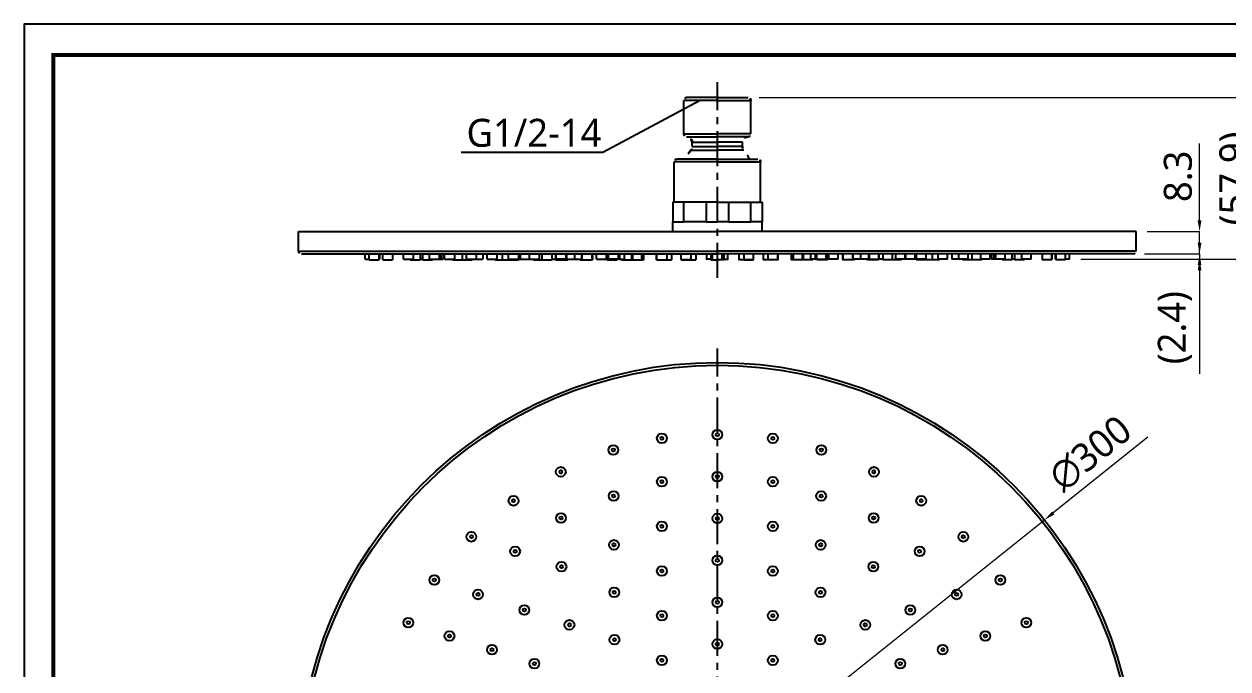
# Model space of a CAD drawing. Extents: x 16296676094 to 16296676745, y -37409617846 to -37409617369.
# Drawn here: x 16296676094.1 to 16296676525.3, y -37409617600.2 to -37409617369.3 of the extents above; entities that cross this region are included whole.
import ezdxf
from ezdxf import colors
from ezdxf.entities.mleader import LeaderData, LeaderLine
from ezdxf.math import Vec2, Vec3

# ---------------------------------------------------------------- set-up
doc = ezdxf.new("R2010")
doc.units = 0
doc.header["$LTSCALE"] = 10
doc.header["$MEASUREMENT"] = 0
doc.header["$PDMODE"] = 3
doc.header["$PDSIZE"] = -10
doc.linetypes.add('CENTER', pattern=[2, 1.25, -0.25, 0.25, -0.25])
doc.layers.get('0').update_dxf_attribs({"linetype": 'CONTINUOUS'})
doc.layers.get('DEFPOINTS').update_dxf_attribs({"linetype": 'CONTINUOUS'})
doc.layers.add('1', color=7, linetype='CONTINUOUS')
doc.styles.add('Daelim Dimension', font='')
doc.styles.get('Daelim Dimension').set_extended_font_data('NanumGothic')
doc.dimstyles.new('DEFAULT', dxfattribs={"dimscale": 2, "dimtxt": 2, "dimasz": 2, "dimexe": 0, "dimexo": 2, "dimgap": 1, "dimtad": 1, "dimdec": 1, "dimzin": 9, "dimdsep": 46, "dimtxsty": 'Daelim Dimension', "dimcen": 0.5, "dimclrd": 252, "dimclre": 252, "dimclrt": 3, "dimadec": 1, "dimazin": 0, "dimtfac": 1, "dimtdec": 1, "dimtix": 1, "dimtmove": 0, "dimatfit": 3, "dimfxl": 1, "dimtolj": 1, "dimtzin": 1, "dimlwd": 9, "dimlwe": 9, "dimarcsym": 0})

# ---------------------------------------------------------------- blocks, each defined once
blk = doc.blocks.new('*D0')
at = {"color": 5, "lineweight": 9, "transparency": 16777216}
for p, q in [((16296676496.62945, -37409617517.291199), (16296676462.739019, -37409617544.368607)), ((16296676225.235519, -37409617734.126556), (16296676459.613979, -37409617546.865417)), ((16296676222.11047, -37409617736.623383), (16296676218.98543, -37409617739.120201))]:
    blk.add_line(p, q, dxfattribs=at)
at = {"color": 5, "transparency": 16777216}
for points in [[(16296676462.322889, -37409617543.847763), (16296676463.155161, -37409617544.889442), (16296676459.613979, -37409617546.865417)], [(16296676221.69434, -37409617736.102539), (16296676222.526609, -37409617737.144234), (16296676225.235519, -37409617734.126556)]]:
    blk.add_solid(points, dxfattribs=at)
at = {"layer": 'DEFPOINTS', "color": 0, "transparency": 16777216}
for p in [(16296676459.613979, -37409617546.865417), (16296676225.235519, -37409617734.126556)]:
    blk.add_point(p, dxfattribs=at)
at = {"color": 7, "transparency": 16777216, "insert": (16296676476.011141, -37409617523.028511), "char_height": 10, "attachment_point": 5, "rotation": 38.62377451, "style": 'Daelim Dimension'}
blk.add_mtext('\\A1;∅300', dxfattribs=at)
blk = doc.blocks.new('*D1')
at = {"color": 5, "lineweight": 9, "transparency": 16777216}
for p, q in [((16296676515.146799, -37409617439.632057), (16296676515.146799, -37409617412.046944)), ((16296676496.424761, -37409617443.632057), (16296676515.146799, -37409617443.632057)), ((16296676515.146799, -37409617451.632057), (16296676515.146799, -37409617443.632057)), ((16296676495.424761, -37409617451.632057), (16296676515.146799, -37409617451.632057)), ((16296676515.146799, -37409617455.632057), (16296676515.146799, -37409617459.632057))]:
    blk.add_line(p, q, dxfattribs=at)
at = {"color": 5, "transparency": 16777216}
for points in [[(16296676514.480141, -37409617439.632057), (16296676515.813471, -37409617439.632057), (16296676515.146799, -37409617443.632057)], [(16296676514.480141, -37409617455.632057), (16296676515.813471, -37409617455.632057), (16296676515.146799, -37409617451.632057)]]:
    blk.add_solid(points, dxfattribs=at)
at = {"layer": 'DEFPOINTS', "color": 0, "transparency": 16777216}
for p in [(16296676492.424761, -37409617443.632057), (16296676491.424761, -37409617451.632057), (16296676515.146799, -37409617451.632057)]:
    blk.add_point(p, dxfattribs=at)
at = {"color": 7, "transparency": 16777216, "insert": (16296676507.445789, -37409617423.839493), "char_height": 10, "attachment_point": 5, "rotation": 90, "style": 'Daelim Dimension'}
blk.add_mtext('\\A1;8.3', dxfattribs=at)
blk = doc.blocks.new('*D2')
at = {"color": 5, "lineweight": 9, "transparency": 16777216}
for p, q in [((16296676515.146799, -37409617447.632057), (16296676515.146799, -37409617443.632057)), ((16296676472.572981, -37409617453.532066), (16296676515.146799, -37409617453.532066)), ((16296676495.424761, -37409617451.632057), (16296676515.146799, -37409617451.632057)), ((16296676515.146799, -37409617451.632057), (16296676515.146799, -37409617453.532066)), ((16296676515.146799, -37409617457.532066), (16296676515.146799, -37409617494.516327))]:
    blk.add_line(p, q, dxfattribs=at)
at = {"color": 5, "transparency": 16777216}
for points in [[(16296676514.480141, -37409617447.632057), (16296676515.813471, -37409617447.632057), (16296676515.146799, -37409617451.632057)], [(16296676514.480141, -37409617457.532066), (16296676515.813471, -37409617457.532066), (16296676515.146799, -37409617453.532066)]]:
    blk.add_solid(points, dxfattribs=at)
at = {"layer": 'DEFPOINTS', "color": 0, "transparency": 16777216}
for p in [(16296676468.572981, -37409617453.532066), (16296676491.424761, -37409617451.632057), (16296676515.146799, -37409617453.532066)]:
    blk.add_point(p, dxfattribs=at)
at = {"color": 7, "transparency": 16777216, "insert": (16296676506.294149, -37409617478.024193), "char_height": 10, "attachment_point": 5, "rotation": 90, "style": 'Daelim Dimension'}
blk.add_mtext('\\A1;(2.4)', dxfattribs=at)
blk = doc.blocks.new('*D3')
at = {"color": 5, "lineweight": 9, "transparency": 16777216}
for p, q in [((16296676357.424761, -37409617395.632057), (16296676537.1912, -37409617395.632057)), ((16296676537.1912, -37409617449.532066), (16296676537.1912, -37409617399.632057)), ((16296676472.572981, -37409617453.532066), (16296676537.1912, -37409617453.532066))]:
    blk.add_line(p, q, dxfattribs=at)
at = {"color": 5, "transparency": 16777216}
for points in [[(16296676536.52454, -37409617399.632057), (16296676537.85787, -37409617399.632057), (16296676537.1912, -37409617395.632057)], [(16296676536.52454, -37409617449.532066), (16296676537.85787, -37409617449.532066), (16296676537.1912, -37409617453.532066)]]:
    blk.add_solid(points, dxfattribs=at)
at = {"layer": 'DEFPOINTS', "color": 0, "transparency": 16777216}
for p in [(16296676353.424761, -37409617395.632057), (16296676537.1912, -37409617395.632057), (16296676468.572981, -37409617453.532066)]:
    blk.add_point(p, dxfattribs=at)
at = {"color": 7, "transparency": 16777216, "insert": (16296676528.338539, -37409617424.582062), "char_height": 10, "attachment_point": 5, "rotation": 90, "style": 'Daelim Dimension'}
blk.add_mtext('\\A1;(57.9)', dxfattribs=at)

msp = doc.modelspace()

# ---------------------------------------------------------------- linework, layer by layer
at = {"ltscale": 0.5}
msp.add_lwpolyline([(16296676094.100121, -37409617846.30687), (16296676745.100121, -37409617846.30687), (16296676745.100121, -37409617369.30687), (16296676094.100121, -37409617369.30687)], close=True, dxfattribs=at)
at = {"color": 5, "linetype": 'ByBlock', "lineweight": 200, "const_width": 1.5}
msp.add_lwpolyline([(16296676104.56831, -37409617825.882156), (16296676734.56831, -37409617825.882156), (16296676734.56831, -37409617380.382156), (16296676104.56831, -37409617380.382156)], close=True, dxfattribs=at)
at = {"layer": '1', "color": 1, "linetype": 'CENTER'}
for p, q in [((16296676342.424761, -37409617460.13205), (16296676342.424761, -37409617390.13205)), ((16296676342.424761, -37409617795.496017), (16296676342.424761, -37409617485.496017))]:
    msp.add_line(p, q, dxfattribs=at)
at = {"layer": '1'}
for p, q in [((16296676330.424761, -37409617408.63205), (16296676330.424761, -37409617396.63205)), ((16296676342.424761, -37409617396.63205), (16296676330.424761, -37409617396.63205)), ((16296676342.424761, -37409617395.63205), (16296676331.424761, -37409617395.63205)), ((16296676342.424761, -37409617395.63205), (16296676353.424761, -37409617395.63205)), ((16296676342.424761, -37409617396.63205), (16296676354.424761, -37409617396.63205)), ((16296676354.424761, -37409617408.63205), (16296676354.424761, -37409617396.63205)), ((16296676330.424761, -37409617408.63205), (16296676342.424761, -37409617408.63205)), ((16296676331.424761, -37409617409.63205), (16296676342.424761, -37409617409.63205)), ((16296676333.424761, -37409617413.18483), (16296676333.424761, -37409617411.63205)), ((16296676333.424761, -37409617411.63205), (16296676342.424761, -37409617411.63205)), ((16296676354.424761, -37409617408.63205), (16296676342.424761, -37409617408.63205)), ((16296676353.424761, -37409617409.63205), (16296676342.424761, -37409617409.63205)), ((16296676351.424761, -37409617411.63205), (16296676342.424761, -37409617411.63205)), ((16296676351.424761, -37409617413.18483), (16296676351.424761, -37409617411.63205)), ((16296676332.941999, -37409617414.487892), (16296676342.424761, -37409617414.487892)), ((16296676333.424761, -37409617413.18483), (16296676342.424761, -37409617413.18483)), ((16296676351.424761, -37409617413.18483), (16296676342.424761, -37409617413.18483)), ((16296676351.907511, -37409617414.487892), (16296676342.424761, -37409617414.487892)), ((16296676326.924761, -37409617433.13205), (16296676326.924761, -37409617418.63205)), ((16296676342.424761, -37409617418.63205), (16296676326.924761, -37409617418.63205)), ((16296676342.424761, -37409617417.63205), (16296676327.924761, -37409617417.63205)), ((16296676342.424761, -37409617417.63205), (16296676356.924761, -37409617417.63205)), ((16296676342.424761, -37409617418.63205), (16296676357.924761, -37409617418.63205)), ((16296676357.924761, -37409617433.13205), (16296676357.924761, -37409617418.63205)), ((16296676330.424761, -37409617433.13205), (16296676326.424761, -37409617433.13205)), ((16296676326.424761, -37409617433.13205), (16296676326.424761, -37409617440.13205)), ((16296676338.424761, -37409617433.13205), (16296676330.424761, -37409617433.13205)), ((16296676330.424761, -37409617440.13205), (16296676330.424761, -37409617433.13205)), ((16296676338.424761, -37409617433.13205), (16296676338.424761, -37409617440.13205)), ((16296676342.424761, -37409617433.13205), (16296676338.424761, -37409617433.13205)), ((16296676342.424761, -37409617433.13205), (16296676346.424761, -37409617433.13205)), ((16296676346.424761, -37409617433.13205), (16296676354.424761, -37409617433.13205)), ((16296676346.424761, -37409617433.13205), (16296676346.424761, -37409617440.13205)), ((16296676354.424761, -37409617433.13205), (16296676358.424761, -37409617433.13205)), ((16296676354.424761, -37409617440.13205), (16296676354.424761, -37409617433.13205)), ((16296676358.424761, -37409617433.13205), (16296676358.424761, -37409617440.13205)), ((16296676326.424761, -37409617443.63205), (16296676326.424761, -37409617440.13205)), ((16296676326.424761, -37409617440.13205), (16296676330.424761, -37409617440.13205)), ((16296676334.424761, -37409617440.13205), (16296676330.424761, -37409617440.13205)), ((16296676338.424761, -37409617440.13205), (16296676334.424761, -37409617440.13205)), ((16296676338.424761, -37409617440.13205), (16296676342.424761, -37409617440.13205)), ((16296676346.424761, -37409617440.13205), (16296676342.424761, -37409617440.13205)), ((16296676346.424761, -37409617440.13205), (16296676350.424761, -37409617440.13205)), ((16296676350.424761, -37409617440.13205), (16296676354.424761, -37409617440.13205)), ((16296676358.424761, -37409617440.13205), (16296676354.424761, -37409617440.13205)), ((16296676358.424761, -37409617443.63205), (16296676358.424761, -37409617440.13205)), ((16296676192.424761, -37409617450.63205), (16296676192.424761, -37409617443.63205)), ((16296676192.424761, -37409617443.63205), (16296676342.424761, -37409617443.63205)), ((16296676492.424761, -37409617443.63205), (16296676342.424761, -37409617443.63205)), ((16296676492.424761, -37409617450.63205), (16296676492.424761, -37409617443.63205)), ((16296676192.424761, -37409617450.63205), (16296676342.424761, -37409617450.63205)), ((16296676492.424761, -37409617450.63205), (16296676342.424761, -37409617450.63205)), ((16296676193.424761, -37409617451.63205), (16296676342.424761, -37409617451.63205)), ((16296676216.276541, -37409617453.532051), (16296676216.276541, -37409617451.632072)), ((16296676216.276541, -37409617453.532051), (16296676217.697269, -37409617453.532051)), ((16296676217.697371, -37409617453.732048), (16296676217.697371, -37409617451.63205)), ((16296676217.697371, -37409617453.732048), (16296676221.197371, -37409617453.732048)), ((16296676221.197371, -37409617451.63205), (16296676221.197371, -37409617453.732048)), ((16296676221.197451, -37409617453.532051), (16296676221.42581, -37409617453.532051)), ((16296676221.42581, -37409617451.632072), (16296676221.42581, -37409617453.532051)), ((16296676222.553471, -37409617453.532051), (16296676222.553471, -37409617451.632072)), ((16296676222.553471, -37409617453.532051), (16296676222.61095, -37409617453.532051)), ((16296676222.610941, -37409617453.732048), (16296676222.610941, -37409617451.63205)), ((16296676222.610941, -37409617453.732048), (16296676226.110941, -37409617453.732048)), ((16296676226.110941, -37409617451.63205), (16296676226.110941, -37409617453.732048)), ((16296676229.978149, -37409617453.532051), (16296676229.978149, -37409617451.632072)), ((16296676229.978149, -37409617453.532051), (16296676233.478149, -37409617453.532051)), ((16296676232.438749, -37409617453.732048), (16296676232.438749, -37409617453.532021)), ((16296676232.438749, -37409617453.732048), (16296676235.938749, -37409617453.732048)), ((16296676233.478149, -37409617451.632072), (16296676233.478149, -37409617453.532051)), ((16296676235.938629, -37409617453.532051), (16296676236.4219, -37409617453.532051)), ((16296676235.938749, -37409617451.63205), (16296676235.938749, -37409617453.732048)), ((16296676236.4219, -37409617453.532051), (16296676236.876801, -37409617453.532051)), ((16296676236.876789, -37409617453.732048), (16296676236.876789, -37409617451.63205)), ((16296676236.876789, -37409617453.732048), (16296676240.376789, -37409617453.732048)), ((16296676239.31089, -37409617453.532051), (16296676239.31089, -37409617451.632072)), ((16296676239.31089, -37409617453.532051), (16296676242.81089, -37409617453.532051)), ((16296676240.376789, -37409617453.532021), (16296676240.376789, -37409617453.732048)), ((16296676242.81081, -37409617453.532051), (16296676243.426889, -37409617453.532051)), ((16296676242.81089, -37409617451.632072), (16296676242.81089, -37409617453.532051)), ((16296676243.42684, -37409617453.532051), (16296676244.25808, -37409617453.532051)), ((16296676243.426889, -37409617451.632072), (16296676243.426889, -37409617453.532051)), ((16296676244.25808, -37409617451.632072), (16296676244.25808, -37409617453.532051)), ((16296676244.719521, -37409617453.532051), (16296676244.719521, -37409617451.632072)), ((16296676244.719521, -37409617453.532051), (16296676248.219521, -37409617453.532051)), ((16296676247.655649, -37409617453.732048), (16296676247.655649, -37409617453.532021)), ((16296676247.655649, -37409617453.732048), (16296676251.14262, -37409617453.732048)), ((16296676248.219521, -37409617451.632072), (16296676248.219521, -37409617453.532051)), ((16296676251.142639, -37409617453.732048), (16296676251.142639, -37409617451.63205)), ((16296676251.142639, -37409617453.732048), (16296676254.642639, -37409617453.732048)), ((16296676252.583241, -37409617453.532051), (16296676252.583241, -37409617451.632072)), ((16296676252.583241, -37409617453.532051), (16296676256.083241, -37409617453.532051)), ((16296676254.642639, -37409617453.532021), (16296676254.642639, -37409617453.732048)), ((16296676256.083241, -37409617451.632072), (16296676256.083241, -37409617453.532051)), ((16296676256.083321, -37409617453.532051), (16296676258.469709, -37409617453.532051)), ((16296676258.469709, -37409617451.632072), (16296676258.469709, -37409617453.532051)), ((16296676259.93643, -37409617453.532051), (16296676259.93643, -37409617451.632072)), ((16296676259.93643, -37409617453.532051), (16296676263.43643, -37409617453.532051)), ((16296676262.872561, -37409617453.732048), (16296676262.872561, -37409617453.532021)), ((16296676262.872561, -37409617453.732048), (16296676265.408461, -37409617453.732048)), ((16296676263.43643, -37409617451.632072), (16296676263.43643, -37409617453.532051)), ((16296676265.408489, -37409617453.732048), (16296676265.408489, -37409617451.63205)), ((16296676265.408489, -37409617453.732048), (16296676268.908489, -37409617453.732048)), ((16296676267.671789, -37409617453.532051), (16296676267.671789, -37409617451.632072)), ((16296676267.671789, -37409617453.532051), (16296676271.171789, -37409617453.532051)), ((16296676268.90836, -37409617453.732048), (16296676271.20731, -37409617453.732048)), ((16296676268.908489, -37409617453.532021), (16296676268.908489, -37409617453.732048)), ((16296676271.17173, -37409617453.532051), (16296676271.74205, -37409617453.532051)), ((16296676271.171789, -37409617451.632072), (16296676271.171789, -37409617453.532051)), ((16296676271.20731, -37409617453.532021), (16296676271.20731, -37409617453.732048)), ((16296676271.74205, -37409617451.632072), (16296676271.74205, -37409617453.532051)), ((16296676271.74213, -37409617453.532051), (16296676275.062771, -37409617453.532051)), ((16296676275.062771, -37409617451.632072), (16296676275.062771, -37409617453.532051)), ((16296676275.15333, -37409617453.532051), (16296676275.15333, -37409617451.632072)), ((16296676275.15333, -37409617453.532051), (16296676278.65333, -37409617453.532051)), ((16296676276.52409, -37409617453.732048), (16296676276.52409, -37409617453.532021)), ((16296676276.52409, -37409617453.732048), (16296676278.089399, -37409617453.732048)), ((16296676278.08946, -37409617453.732048), (16296676278.08946, -37409617453.532021)), ((16296676278.08946, -37409617453.732048), (16296676279.674431, -37409617453.732048)), ((16296676278.65333, -37409617451.632072), (16296676278.65333, -37409617453.532051)), ((16296676279.67433, -37409617453.732048), (16296676279.67433, -37409617451.63205)), ((16296676279.67433, -37409617453.732048), (16296676283.17433, -37409617453.732048)), ((16296676283.17432, -37409617453.532051), (16296676284.561041, -37409617453.532051)), ((16296676283.17433, -37409617451.63205), (16296676283.17433, -37409617453.732048)), ((16296676284.541269, -37409617453.732048), (16296676284.541269, -37409617453.532021)), ((16296676284.541269, -37409617453.732048), (16296676285.340839, -37409617453.732048)), ((16296676284.561041, -37409617451.632072), (16296676284.561041, -37409617453.532051)), ((16296676284.59786, -37409617453.532051), (16296676284.59786, -37409617451.632072)), ((16296676288.09786, -37409617453.532051), (16296676284.59786, -37409617453.532051)), ((16296676285.34086, -37409617453.732048), (16296676285.34086, -37409617453.532021)), ((16296676285.34086, -37409617453.732048), (16296676288.84086, -37409617453.732048)), ((16296676288.19276, -37409617453.532051), (16296676288.097851, -37409617453.532051)), ((16296676288.09786, -37409617451.632072), (16296676288.09786, -37409617453.532051)), ((16296676288.192751, -37409617453.532051), (16296676288.335119, -37409617453.532051)), ((16296676288.19276, -37409617451.632072), (16296676288.19276, -37409617453.532051)), ((16296676288.335119, -37409617451.632072), (16296676288.335119, -37409617453.532051)), ((16296676288.335199, -37409617453.532051), (16296676291.197109, -37409617453.532051)), ((16296676288.84086, -37409617453.532021), (16296676288.84086, -37409617453.732048)), ((16296676291.197109, -37409617451.632072), (16296676291.197109, -37409617453.532051)), ((16296676291.197241, -37409617453.532051), (16296676293.870239, -37409617453.532051)), ((16296676293.30637, -37409617453.732048), (16296676293.30637, -37409617453.532021)), ((16296676293.30637, -37409617453.732048), (16296676293.94021, -37409617453.732048)), ((16296676293.870239, -37409617451.632072), (16296676293.870239, -37409617453.532051)), ((16296676293.94018, -37409617453.732048), (16296676293.94018, -37409617451.63205)), ((16296676293.94018, -37409617453.732048), (16296676297.44018, -37409617453.732048)), ((16296676297.4401, -37409617453.732048), (16296676297.65764, -37409617453.732048)), ((16296676297.44018, -37409617451.63205), (16296676297.44018, -37409617453.732048)), ((16296676297.65764, -37409617451.63205), (16296676297.65764, -37409617453.732048)), ((16296676299.11871, -37409617453.532051), (16296676299.11871, -37409617451.632072)), ((16296676299.11871, -37409617453.532051), (16296676302.61871, -37409617453.532051)), ((16296676302.61871, -37409617451.632072), (16296676302.61871, -37409617453.532051)), ((16296676302.61871, -37409617453.532051), (16296676302.974581, -37409617453.532051)), ((16296676302.974421, -37409617453.732048), (16296676302.974421, -37409617451.63205)), ((16296676302.974421, -37409617453.732048), (16296676306.474421, -37409617453.732048)), ((16296676303.40439, -37409617453.532051), (16296676303.40439, -37409617451.632072)), ((16296676306.90439, -37409617453.532051), (16296676303.40439, -37409617453.532051)), ((16296676306.474369, -37409617453.732048), (16296676306.556499, -37409617453.732048)), ((16296676306.474421, -37409617453.532021), (16296676306.474421, -37409617453.732048)), ((16296676306.556499, -37409617453.532021), (16296676306.556499, -37409617453.732048)), ((16296676306.99929, -37409617453.532051), (16296676306.904381, -37409617453.532051)), ((16296676306.90439, -37409617451.632072), (16296676306.90439, -37409617453.532051)), ((16296676307.141649, -37409617453.532051), (16296676306.999281, -37409617453.532051)), ((16296676306.99929, -37409617451.632072), (16296676306.99929, -37409617453.532051)), ((16296676307.236549, -37409617453.532051), (16296676307.14164, -37409617453.532051)), ((16296676307.141649, -37409617451.632072), (16296676307.141649, -37409617453.532051)), ((16296676307.23654, -37409617453.532051), (16296676307.33145, -37409617453.532051)), ((16296676307.236549, -37409617451.632072), (16296676307.236549, -37409617453.532051)), ((16296676307.33145, -37409617451.632072), (16296676307.33145, -37409617453.532051)), ((16296676307.33147, -37409617453.532051), (16296676309.087139, -37409617453.532051)), ((16296676308.20603, -37409617453.732048), (16296676308.20603, -37409617453.532021)), ((16296676308.20603, -37409617453.732048), (16296676311.70603, -37409617453.732048)), ((16296676309.087139, -37409617451.632072), (16296676309.087139, -37409617453.532051)), ((16296676311.70602, -37409617453.532051), (16296676312.02327, -37409617453.532051)), ((16296676311.70603, -37409617451.63205), (16296676311.70603, -37409617453.732048)), ((16296676312.02327, -37409617453.532051), (16296676311.70612, -37409617453.532051)), ((16296676311.791201, -37409617453.732048), (16296676311.791201, -37409617453.532021)), ((16296676311.791201, -37409617453.732048), (16296676315.291201, -37409617453.732048)), ((16296676312.02327, -37409617451.632072), (16296676312.02327, -37409617453.532051)), ((16296676312.02327, -37409617451.632072), (16296676312.02327, -37409617453.532051)), ((16296676315.2911, -37409617453.732048), (16296676315.961069, -37409617453.732048)), ((16296676315.291201, -37409617451.63205), (16296676315.291201, -37409617453.732048)), ((16296676315.961069, -37409617451.63205), (16296676315.961069, -37409617453.732048)), ((16296676320.607981, -37409617453.732048), (16296676320.607981, -37409617451.63205)), ((16296676320.607981, -37409617453.732048), (16296676320.80398, -37409617453.732048)), ((16296676320.80405, -37409617453.732048), (16296676320.80405, -37409617451.63205)), ((16296676320.80405, -37409617453.732048), (16296676324.30405, -37409617453.732048)), ((16296676324.30397, -37409617453.732048), (16296676325.97188, -37409617453.732048)), ((16296676324.30397, -37409617453.732048), (16296676325.97188, -37409617453.732048)), ((16296676324.30405, -37409617451.63205), (16296676324.30405, -37409617453.732048)), ((16296676325.97188, -37409617451.63205), (16296676325.97188, -37409617453.732048)), ((16296676325.97188, -37409617451.63205), (16296676325.97188, -37409617453.732048)), ((16296676329.424761, -37409617453.732048), (16296676329.424761, -37409617451.63205)), ((16296676329.424761, -37409617453.732048), (16296676329.424761, -37409617451.63205)), ((16296676332.203381, -37409617453.732048), (16296676329.424761, -37409617453.732048)), ((16296676329.424761, -37409617453.732048), (16296676332.924761, -37409617453.732048)), ((16296676332.924761, -37409617453.732048), (16296676332.203381, -37409617453.732048)), ((16296676332.924721, -37409617453.732048), (16296676334.770189, -37409617453.732048)), ((16296676332.924761, -37409617451.63205), (16296676332.924761, -37409617453.732048)), ((16296676332.924761, -37409617451.63205), (16296676332.924761, -37409617453.732048)), ((16296676334.770189, -37409617451.63205), (16296676334.770189, -37409617453.732048)), ((16296676340.064461, -37409617453.532051), (16296676338.672211, -37409617453.532051)), ((16296676338.67238, -37409617453.732048), (16296676338.67238, -37409617451.63205)), ((16296676340.11669, -37409617453.532051), (16296676340.064461, -37409617453.532051)), ((16296676340.11665, -37409617451.63205), (16296676340.11665, -37409617453.732048)), ((16296676340.11665, -37409617453.732048), (16296676342.424761, -37409617453.732048)), ((16296676340.674761, -37409617453.732048), (16296676340.674761, -37409617451.63205)), ((16296676340.674761, -37409617453.732048), (16296676342.424761, -37409617453.732048)), ((16296676491.424761, -37409617451.63205), (16296676342.424761, -37409617451.63205)), ((16296676344.174761, -37409617453.732048), (16296676342.424761, -37409617453.732048)), ((16296676344.732861, -37409617453.732048), (16296676342.424761, -37409617453.732048)), ((16296676344.174761, -37409617453.732048), (16296676344.174761, -37409617451.63205)), ((16296676344.732821, -37409617453.532051), (16296676344.785061, -37409617453.532051)), ((16296676344.732861, -37409617451.63205), (16296676344.732861, -37409617453.732048)), ((16296676344.785061, -37409617453.532051), (16296676346.177299, -37409617453.532051)), ((16296676346.177139, -37409617453.732048), (16296676346.177139, -37409617451.63205)), ((16296676350.079321, -37409617451.63205), (16296676350.079321, -37409617453.732048)), ((16296676351.924801, -37409617453.732048), (16296676350.079321, -37409617453.732048)), ((16296676351.924761, -37409617451.63205), (16296676351.924761, -37409617453.732048)), ((16296676351.924761, -37409617451.63205), (16296676351.924761, -37409617453.732048)), ((16296676351.924761, -37409617453.732048), (16296676352.64613, -37409617453.732048)), ((16296676355.424761, -37409617453.732048), (16296676351.924761, -37409617453.732048)), ((16296676352.64613, -37409617453.732048), (16296676355.424761, -37409617453.732048)), ((16296676355.424761, -37409617453.732048), (16296676355.424761, -37409617451.63205)), ((16296676355.424761, -37409617453.732048), (16296676355.424761, -37409617451.63205)), ((16296676358.87764, -37409617451.63205), (16296676358.87764, -37409617453.732048)), ((16296676358.87764, -37409617451.63205), (16296676358.87764, -37409617453.732048)), ((16296676360.545549, -37409617453.732048), (16296676358.87764, -37409617453.732048)), ((16296676360.545549, -37409617453.732048), (16296676358.87764, -37409617453.732048)), ((16296676360.545469, -37409617451.63205), (16296676360.545469, -37409617453.732048)), ((16296676364.045469, -37409617453.732048), (16296676360.545469, -37409617453.732048)), ((16296676364.045469, -37409617453.732048), (16296676364.045469, -37409617451.63205)), ((16296676364.241541, -37409617453.732048), (16296676364.04554, -37409617453.732048)), ((16296676364.241541, -37409617453.732048), (16296676364.241541, -37409617451.63205)), ((16296676368.888451, -37409617451.63205), (16296676368.888451, -37409617453.732048)), ((16296676369.558411, -37409617453.732048), (16296676368.888451, -37409617453.732048)), ((16296676369.55831, -37409617451.63205), (16296676369.55831, -37409617453.732048)), ((16296676373.05831, -37409617453.732048), (16296676369.55831, -37409617453.732048)), ((16296676372.826241, -37409617451.632072), (16296676372.826241, -37409617453.532051)), ((16296676372.826241, -37409617451.632072), (16296676372.826241, -37409617453.532051)), ((16296676372.826241, -37409617453.532051), (16296676373.143391, -37409617453.532051)), ((16296676373.14349, -37409617453.532051), (16296676372.826241, -37409617453.532051)), ((16296676373.05831, -37409617453.732048), (16296676373.05831, -37409617453.532021)), ((16296676373.14349, -37409617451.63205), (16296676373.14349, -37409617453.732048)), ((16296676376.64349, -37409617453.732048), (16296676373.14349, -37409617453.732048)), ((16296676375.762369, -37409617451.632072), (16296676375.762369, -37409617453.532051)), ((16296676377.51804, -37409617453.532051), (16296676375.762369, -37409617453.532051)), ((16296676376.64349, -37409617453.732048), (16296676376.64349, -37409617453.532021)), ((16296676377.518061, -37409617451.632072), (16296676377.518061, -37409617453.532051)), ((16296676377.61297, -37409617453.532051), (16296676377.518061, -37409617453.532051)), ((16296676377.612961, -37409617451.632072), (16296676377.612961, -37409617453.532051)), ((16296676377.612961, -37409617453.532051), (16296676377.70787, -37409617453.532051)), ((16296676377.70787, -37409617451.632072), (16296676377.70787, -37409617453.532051)), ((16296676377.70787, -37409617453.532051), (16296676377.850229, -37409617453.532051)), ((16296676377.85022, -37409617451.632072), (16296676377.85022, -37409617453.532051)), ((16296676377.85022, -37409617453.532051), (16296676377.945129, -37409617453.532051)), ((16296676377.94512, -37409617451.632072), (16296676377.94512, -37409617453.532051)), ((16296676377.94512, -37409617453.532051), (16296676381.44512, -37409617453.532051)), ((16296676378.293011, -37409617453.532021), (16296676378.293011, -37409617453.732048)), ((16296676378.375139, -37409617453.732048), (16296676378.293011, -37409617453.732048)), ((16296676378.37509, -37409617453.532021), (16296676378.37509, -37409617453.732048)), ((16296676381.87509, -37409617453.732048), (16296676378.37509, -37409617453.732048)), ((16296676381.44512, -37409617453.532051), (16296676381.44512, -37409617451.632072)), ((16296676382.230801, -37409617453.532051), (16296676381.874941, -37409617453.532051)), ((16296676381.87509, -37409617453.732048), (16296676381.87509, -37409617451.63205)), ((16296676382.23081, -37409617451.632072), (16296676382.23081, -37409617453.532051)), ((16296676385.73081, -37409617453.532051), (16296676382.23081, -37409617453.532051)), ((16296676385.73081, -37409617453.532051), (16296676385.73081, -37409617451.632072)), ((16296676387.19187, -37409617451.63205), (16296676387.19187, -37409617453.732048)), ((16296676387.40941, -37409617453.732048), (16296676387.19187, -37409617453.732048)), ((16296676387.40933, -37409617451.63205), (16296676387.40933, -37409617453.732048)), ((16296676390.90933, -37409617453.732048), (16296676387.40933, -37409617453.732048)), ((16296676391.54315, -37409617453.732048), (16296676390.9093, -37409617453.732048)), ((16296676390.90933, -37409617453.732048), (16296676390.90933, -37409617451.63205)), ((16296676390.97928, -37409617451.632072), (16296676390.97928, -37409617453.532051)), ((16296676393.652281, -37409617453.532051), (16296676390.97928, -37409617453.532051)), ((16296676391.54315, -37409617453.732048), (16296676391.54315, -37409617453.532021)), ((16296676393.652399, -37409617451.632072), (16296676393.652399, -37409617453.532051)), ((16296676396.51432, -37409617453.532051), (16296676393.652399, -37409617453.532051)), ((16296676396.00865, -37409617453.532021), (16296676396.00865, -37409617453.732048)), ((16296676399.50865, -37409617453.732048), (16296676396.00865, -37409617453.732048)), ((16296676396.5144, -37409617451.632072), (16296676396.5144, -37409617453.532051)), ((16296676396.656759, -37409617453.532051), (16296676396.5144, -37409617453.532051)), ((16296676396.65675, -37409617451.632072), (16296676396.65675, -37409617453.532051)), ((16296676396.65675, -37409617453.532051), (16296676396.751659, -37409617453.532051)), ((16296676396.751659, -37409617451.632072), (16296676396.751659, -37409617453.532051)), ((16296676396.751659, -37409617453.532051), (16296676400.251659, -37409617453.532051)), ((16296676399.50865, -37409617453.732048), (16296676399.50865, -37409617453.532021)), ((16296676400.30825, -37409617453.732048), (16296676399.508671, -37409617453.732048)), ((16296676400.251659, -37409617453.532051), (16296676400.251659, -37409617451.632072)), ((16296676400.288481, -37409617451.632072), (16296676400.288481, -37409617453.532051)), ((16296676401.67519, -37409617453.532051), (16296676400.288481, -37409617453.532051)), ((16296676400.30825, -37409617453.732048), (16296676400.30825, -37409617453.532021)), ((16296676401.67518, -37409617451.63205), (16296676401.67518, -37409617453.732048)), ((16296676405.17518, -37409617453.732048), (16296676401.67518, -37409617453.732048)), ((16296676406.76005, -37409617453.732048), (16296676405.175079, -37409617453.732048)), ((16296676405.17518, -37409617453.732048), (16296676405.17518, -37409617451.63205)), ((16296676406.19618, -37409617451.632072), (16296676406.19618, -37409617453.532051)), ((16296676409.69618, -37409617453.532051), (16296676406.19618, -37409617453.532051)), ((16296676406.76005, -37409617453.732048), (16296676406.76005, -37409617453.532021)), ((16296676408.32543, -37409617453.732048), (16296676406.76012, -37409617453.732048)), ((16296676408.32543, -37409617453.732048), (16296676408.32543, -37409617453.532021)), ((16296676409.69618, -37409617453.532051), (16296676409.69618, -37409617451.632072)), ((16296676409.786751, -37409617451.632072), (16296676409.786751, -37409617453.532051)), ((16296676413.107389, -37409617453.532051), (16296676409.786751, -37409617453.532051)), ((16296676413.10746, -37409617451.632072), (16296676413.10746, -37409617453.532051)), ((16296676413.67778, -37409617453.532051), (16296676413.10746, -37409617453.532051)), ((16296676413.64221, -37409617453.532021), (16296676413.64221, -37409617453.732048)), ((16296676415.941151, -37409617453.732048), (16296676413.64221, -37409617453.732048)), ((16296676413.677731, -37409617451.632072), (16296676413.677731, -37409617453.532051)), ((16296676417.177731, -37409617453.532051), (16296676413.677731, -37409617453.532051)), ((16296676415.941031, -37409617453.532021), (16296676415.941031, -37409617453.732048)), ((16296676419.441031, -37409617453.732048), (16296676415.941031, -37409617453.732048)), ((16296676417.177731, -37409617453.532051), (16296676417.177731, -37409617451.632072)), ((16296676419.441031, -37409617453.732048), (16296676419.441031, -37409617451.63205)), ((16296676421.976959, -37409617453.732048), (16296676419.441059, -37409617453.732048)), ((16296676421.41308, -37409617451.632072), (16296676421.41308, -37409617453.532051)), ((16296676424.91308, -37409617453.532051), (16296676421.41308, -37409617453.532051)), ((16296676421.976959, -37409617453.732048), (16296676421.976959, -37409617453.532021)), ((16296676424.91308, -37409617453.532051), (16296676424.91308, -37409617451.632072)), ((16296676426.37981, -37409617451.632072), (16296676426.37981, -37409617453.532051)), ((16296676428.76619, -37409617453.532051), (16296676426.37981, -37409617453.532051)), ((16296676428.76627, -37409617451.632072), (16296676428.76627, -37409617453.532051)), ((16296676432.26627, -37409617453.532051), (16296676428.76627, -37409617453.532051)), ((16296676430.206881, -37409617453.532021), (16296676430.206881, -37409617453.732048)), ((16296676433.706881, -37409617453.732048), (16296676430.206881, -37409617453.732048)), ((16296676432.26627, -37409617453.532051), (16296676432.26627, -37409617451.632072)), ((16296676433.706881, -37409617453.732048), (16296676433.706881, -37409617451.63205)), ((16296676437.193859, -37409617453.732048), (16296676433.70689, -37409617453.732048)), ((16296676436.62999, -37409617451.632072), (16296676436.62999, -37409617453.532051)), ((16296676440.12999, -37409617453.532051), (16296676436.62999, -37409617453.532051)), ((16296676437.193859, -37409617453.732048), (16296676437.193859, -37409617453.532021)), ((16296676440.12999, -37409617453.532051), (16296676440.12999, -37409617451.632072)), ((16296676440.59144, -37409617451.632072), (16296676440.59144, -37409617453.532051)), ((16296676441.42267, -37409617453.532051), (16296676440.59144, -37409617453.532051)), ((16296676441.422621, -37409617451.632072), (16296676441.422621, -37409617453.532051)), ((16296676442.03871, -37409617453.532051), (16296676441.422621, -37409617453.532051)), ((16296676442.03862, -37409617451.632072), (16296676442.03862, -37409617453.532051)), ((16296676445.53862, -37409617453.532051), (16296676442.03862, -37409617453.532051)), ((16296676444.472719, -37409617453.532021), (16296676444.472719, -37409617453.732048)), ((16296676447.972719, -37409617453.732048), (16296676444.472719, -37409617453.732048)), ((16296676445.53862, -37409617453.532051), (16296676445.53862, -37409617451.632072)), ((16296676448.42761, -37409617453.532051), (16296676447.97271, -37409617453.532051)), ((16296676447.972719, -37409617453.732048), (16296676447.972719, -37409617451.63205)), ((16296676448.910879, -37409617453.532051), (16296676448.42761, -37409617453.532051)), ((16296676448.910761, -37409617451.63205), (16296676448.910761, -37409617453.732048)), ((16296676452.410761, -37409617453.732048), (16296676448.910761, -37409617453.732048)), ((16296676451.371361, -37409617451.632072), (16296676451.371361, -37409617453.532051)), ((16296676454.871361, -37409617453.532051), (16296676451.371361, -37409617453.532051)), ((16296676452.410761, -37409617453.732048), (16296676452.410761, -37409617453.532021)), ((16296676454.871361, -37409617453.532051), (16296676454.871361, -37409617451.632072)), ((16296676458.738569, -37409617451.63205), (16296676458.738569, -37409617453.732048)), ((16296676462.238569, -37409617453.732048), (16296676458.738569, -37409617453.732048)), ((16296676462.296049, -37409617453.532051), (16296676462.23856, -37409617453.532051)), ((16296676462.238569, -37409617453.732048), (16296676462.238569, -37409617451.63205)), ((16296676462.296049, -37409617453.532051), (16296676462.296049, -37409617451.632072)), ((16296676463.4237, -37409617451.632072), (16296676463.4237, -37409617453.532051)), ((16296676463.652069, -37409617453.532051), (16296676463.4237, -37409617453.532051)), ((16296676463.65214, -37409617451.63205), (16296676463.65214, -37409617453.732048)), ((16296676467.15214, -37409617453.732048), (16296676463.65214, -37409617453.732048)), ((16296676467.15214, -37409617453.732048), (16296676467.15214, -37409617451.63205)), ((16296676468.572981, -37409617453.532051), (16296676467.152241, -37409617453.532051)), ((16296676468.572981, -37409617453.532051), (16296676468.572981, -37409617451.632072))]:
    msp.add_line(p, q, dxfattribs=at)
for centre, radius in [((16296676342.424761, -37409617640.496017), 150), ((16296676342.424761, -37409617640.496017), 149), ((16296676322.554041, -37409617517.646332), 1.75), ((16296676342.424761, -37409617516.356377), 1.75), ((16296676342.424761, -37409617516.356377), 0.55), ((16296676362.295469, -37409617517.646332), 1.75), ((16296676305.15439, -37409617521.80587), 1.75), ((16296676322.554041, -37409617517.646332), 0.55), ((16296676362.295469, -37409617517.646332), 0.55), ((16296676379.69512, -37409617521.80587), 1.75), ((16296676305.15439, -37409617521.80587), 0.55), ((16296676379.69512, -37409617521.80587), 0.55), ((16296676286.34786, -37409617529.650627), 1.75), ((16296676398.501659, -37409617529.650627), 1.75), ((16296676286.34786, -37409617529.650627), 0.55), ((16296676322.554041, -37409617533.146332), 1.75), ((16296676322.554041, -37409617533.146332), 0.55), ((16296676342.424761, -37409617531.356377), 1.75), ((16296676342.424761, -37409617531.356377), 0.55), ((16296676362.295469, -37409617533.146332), 1.75), ((16296676362.295469, -37409617533.146332), 0.55), ((16296676398.501659, -37409617529.650627), 0.55), ((16296676305.24929, -37409617538.301353), 1.75), ((16296676379.60022, -37409617538.301353), 1.75), ((16296676269.42178, -37409617540.016052), 1.75), ((16296676269.42178, -37409617540.016052), 0.55), ((16296676305.24929, -37409617538.301353), 0.55), ((16296676379.60022, -37409617538.301353), 0.55), ((16296676415.427731, -37409617540.016052), 1.75), ((16296676415.427731, -37409617540.016052), 0.55), ((16296676286.44276, -37409617546.146118), 1.75), ((16296676286.44276, -37409617546.146118), 0.55), ((16296676342.424761, -37409617546.356377), 1.75), ((16296676342.424761, -37409617546.356377), 0.55), ((16296676398.40675, -37409617546.146118), 1.75), ((16296676398.40675, -37409617546.146118), 0.55), ((16296676322.554041, -37409617549.146332), 1.75), ((16296676322.554041, -37409617549.146332), 0.55), ((16296676362.295469, -37409617549.146332), 1.75), ((16296676362.295469, -37409617549.146332), 0.55), ((16296676254.333241, -37409617552.910606), 1.75), ((16296676254.333241, -37409617552.910606), 0.55), ((16296676305.391649, -37409617555.794594), 1.75), ((16296676379.45787, -37409617555.794594), 1.75), ((16296676430.51627, -37409617552.910606), 1.75), ((16296676430.51627, -37409617552.910606), 0.55), ((16296676269.99205, -37409617558.098251), 1.75), ((16296676269.99205, -37409617558.098251), 0.55), ((16296676305.391649, -37409617555.794594), 0.55), ((16296676379.45787, -37409617555.794594), 0.55), ((16296676414.85746, -37409617558.098251), 1.75), ((16296676414.85746, -37409617558.098251), 0.55), ((16296676286.58511, -37409617563.639343), 1.75), ((16296676286.58511, -37409617563.639343), 0.55), ((16296676342.424761, -37409617561.356377), 1.75), ((16296676342.424761, -37409617561.356377), 0.55), ((16296676398.2644, -37409617563.639343), 1.75), ((16296676398.2644, -37409617563.639343), 0.55), ((16296676241.06089, -37409617568.37252), 1.75), ((16296676322.554041, -37409617565.146332), 1.75), ((16296676322.554041, -37409617565.146332), 0.55), ((16296676362.295469, -37409617565.146332), 1.75), ((16296676362.295469, -37409617565.146332), 0.55), ((16296676443.78862, -37409617568.37252), 1.75), ((16296676241.06089, -37409617568.37252), 0.55), ((16296676256.7197, -37409617573.560173), 1.75), ((16296676305.486549, -37409617572.79007), 1.75), ((16296676379.362961, -37409617572.79007), 1.75), ((16296676428.12981, -37409617573.560173), 1.75), ((16296676443.78862, -37409617568.37252), 0.55), ((16296676256.7197, -37409617573.560173), 0.55), ((16296676305.486549, -37409617572.79007), 0.55), ((16296676342.424761, -37409617576.356377), 1.75), ((16296676342.424761, -37409617576.356377), 0.55), ((16296676379.362961, -37409617572.79007), 0.55), ((16296676428.12981, -37409617573.560173), 0.55), ((16296676273.312771, -37409617579.101257), 1.75), ((16296676273.312771, -37409617579.101257), 0.55), ((16296676322.554041, -37409617581.146332), 1.75), ((16296676322.554041, -37409617581.146332), 0.55), ((16296676362.295469, -37409617581.146332), 1.75), ((16296676362.295469, -37409617581.146332), 0.55), ((16296676411.536751, -37409617579.101257), 1.75), ((16296676411.536751, -37409617579.101257), 0.55), ((16296676231.728149, -37409617583.635208), 1.75), ((16296676231.728149, -37409617583.635208), 0.55), ((16296676289.447109, -37409617584.443413), 1.75), ((16296676289.447109, -37409617584.443413), 0.55), ((16296676395.402399, -37409617584.443413), 1.75), ((16296676395.402399, -37409617584.443413), 0.55), ((16296676453.121361, -37409617583.635208), 1.75), ((16296676453.121361, -37409617583.635208), 0.55), ((16296676246.469521, -37409617588.424973), 1.75), ((16296676246.469521, -37409617588.424973), 0.55), ((16296676305.58145, -37409617589.785561), 1.75), ((16296676305.58145, -37409617589.785561), 0.55), ((16296676379.268061, -37409617589.785561), 1.75), ((16296676379.268061, -37409617589.785561), 0.55), ((16296676438.37999, -37409617588.424973), 1.75), ((16296676438.37999, -37409617588.424973), 0.55), ((16296676261.68643, -37409617593.369247), 1.75), ((16296676261.68643, -37409617593.369247), 0.55), ((16296676342.424761, -37409617591.356377), 1.75), ((16296676342.424761, -37409617591.356377), 0.55), ((16296676423.16308, -37409617593.369247), 1.75), ((16296676423.16308, -37409617593.369247), 0.55), ((16296676276.90333, -37409617598.313507), 1.75), ((16296676276.90333, -37409617598.313507), 0.55), ((16296676322.554041, -37409617597.146332), 1.75), ((16296676322.554041, -37409617597.146332), 0.55), ((16296676362.295469, -37409617597.146332), 1.75), ((16296676362.295469, -37409617597.146332), 0.55), ((16296676407.94618, -37409617598.313507), 1.75), ((16296676407.94618, -37409617598.313507), 0.55)]:
    msp.add_circle(centre, radius, dxfattribs=at)
for centre, radius, start, end in [((16296676331.424761, -37409617396.63205), 1, 90, 180), ((16296676353.424761, -37409617396.63205), 1, 0, 90), ((16296676331.424761, -37409617408.63205), 1, 180, 270), ((16296676331.424761, -37409617411.63205), 2, 0, 90), ((16296676353.424761, -37409617411.63205), 2, 90, 180), ((16296676353.424761, -37409617408.63205), 1, 270, 0), ((16296676342.424761, -37409617422.63205), 12.5, 139.34271989, 156.42176313), ((16296676331.424761, -37409617413.18483), 2, 319.34271989, 0), ((16296676353.424761, -37409617413.18483), 2, 180, 220.65733746), ((16296676342.424761, -37409617422.63205), 12.5, 23.57825376, 40.65733746), ((16296676327.924761, -37409617418.63205), 1, 90, 180), ((16296676356.924761, -37409617418.63205), 1, 0, 90), ((16296676193.424761, -37409617450.63205), 1, 180, 270), ((16296676491.424761, -37409617450.63205), 1, 270, 0)]:
    msp.add_arc(centre, radius, start, end, dxfattribs=at)

# ---------------------------------------------------------------- dimensions: what is measured, and where the dimension line sits
at = {"color": 5}
dim = msp.add_linear_dim(base=(16296676537.1912, -37409617395.632057), p1=(16296676468.572981, -37409617453.532051), p2=(16296676353.424761, -37409617395.63205), angle=90, text='(<>)', dimstyle='DEFAULT', override={"dimtxt": 5, "dimclrd": 5, "dimclre": 5, "dimclrt": 7}, dxfattribs=at)
dim.commit()
dim.dimension.update_dxf_attribs({"geometry": '*D3', "text_midpoint": (16296676528.338539, -37409617424.582062)})
for base, p1, p2, text, picture, middle in [((16296676515.146799, -37409617451.632057), (16296676492.424761, -37409617443.63205), (16296676491.424761, -37409617451.63205), '8.3', '*D1', (16296676515.14679, -37409617423.839493)), ((16296676515.146799, -37409617453.532066), (16296676491.424761, -37409617451.63205), (16296676468.572981, -37409617453.532051), '(2.4)', '*D2', (16296676515.14679, -37409617478.024193))]:
    dim = msp.add_linear_dim(base=base, p1=p1, p2=p2, angle=90, text=text, dimstyle='DEFAULT', override={"dimtxt": 5, "dimclrd": 5, "dimclre": 5, "dimclrt": 7}, dxfattribs=at)
    dim.commit()
    dim.dimension.update_dxf_attribs({"geometry": picture, "text_midpoint": middle, "dimtype": 160})
dim = msp.add_diameter_dim_2p(p1=(16296676225.235519, -37409617734.126556), p2=(16296676459.613979, -37409617546.865417), dimstyle='DEFAULT', override={"dimtxt": 5, "dimclrd": 5, "dimclre": 5, "dimclrt": 7}, dxfattribs=at)
dim.commit()
dim.dimension.update_dxf_attribs({"geometry": '*D0', "text_midpoint": (16296676476.011141, -37409617523.028511)})

# ---------------------------------------------------------------- leaders
ml = msp.add_multileader_mtext('Standard')
ml.set_content('\\A1;G1/2-14', color=256, style='Daelim Dimension')
ml.set_leader_properties(color=5)
ml.build(insert=Vec2(0, 0))
ml.multileader.update_dxf_attribs({"text_right_attachment_type": 6, "dogleg_length": 0.36, "arrow_head_size": 0.18})
ctx = ml.context
ctx.base_point, ctx.char_height, ctx.arrow_head_size, ctx.landing_gap_size, ctx.plane_origin = Vec3(16296676245.757059, -37409617409.071671), 10, 0.18, 0.09, Vec3(16296676344.5886, -37409617368.950493)
ctx.right_attachment, ctx.text_align_type = 6, 2
notes = []
notes.append((ctx, [(1, (1, 1, 0), (16296676301.34713, -37409617415.234756), (-1, 0), 0.36, [(0, [(16296676336.424761, -37409617396.63205)], 0, [])])]))
ctx.mtext.insert, ctx.mtext.alignment, ctx.mtext.flow_direction = Vec3(16296676300.897129, -37409617403.234756), 3, 5
for ctx, leaders in notes:
    for number, flags, end, landing, length, lines in leaders:
        leader = LeaderData()
        leader.index, (leader.has_last_leader_line, leader.has_dogleg_vector, leader.attachment_direction) = number, flags
        leader.last_leader_point, leader.dogleg_vector, leader.dogleg_length = Vec3(end), Vec3(landing), length
        for number, points, colour, breaks in lines:
            line = LeaderLine()
            line.index, line.vertices, line.color, line.breaks = number, Vec3.list(points), colors.encode_raw_color(colour), breaks
            leader.lines.append(line)
        ctx.leaders.append(leader)

doc.saveas('drawing.dxf')
